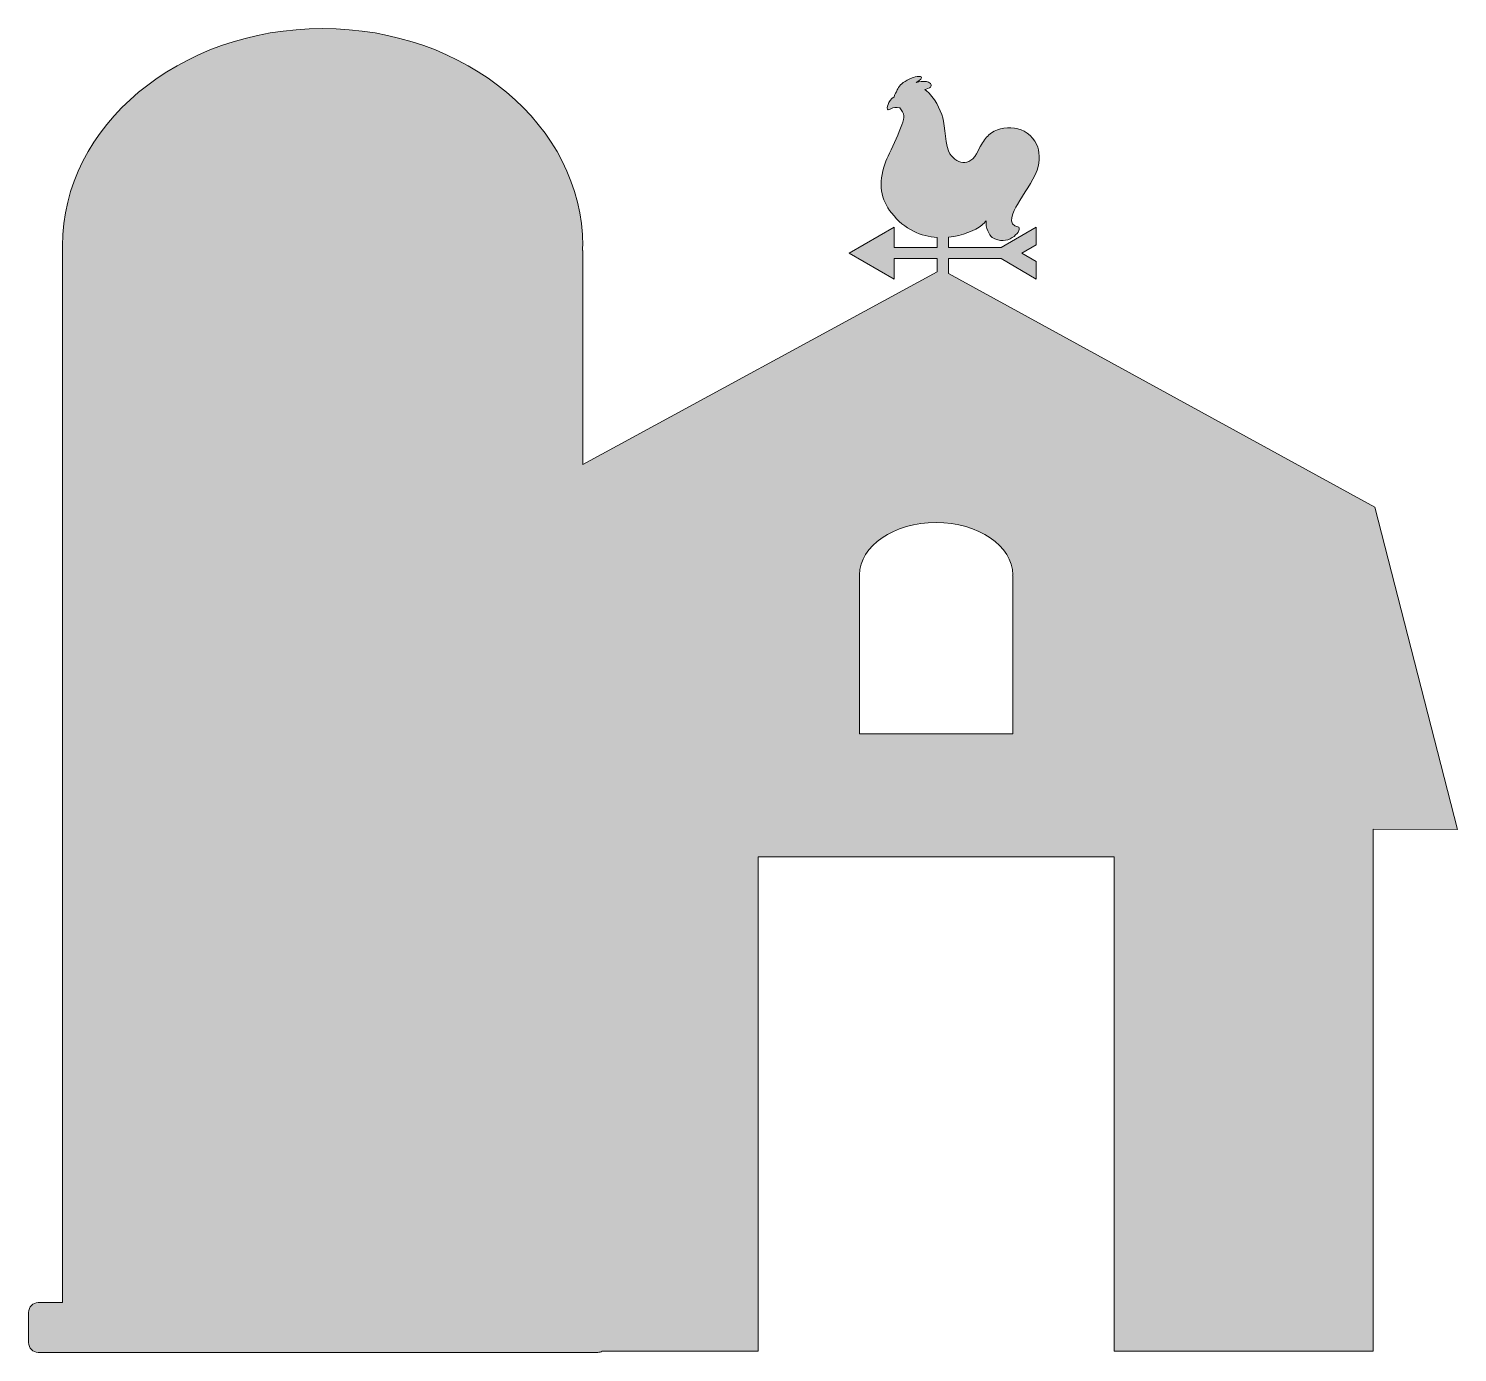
# Model space of a CAD drawing. Header units: inches. Extents: x 0 to 102, y 0 to 94.
import ezdxf

# ---------------------------------------------------------------- set-up
doc = ezdxf.new("R2010")
doc.units = ezdxf.units.IN
doc.header["$MEASUREMENT"] = 0
doc.layers.add('Layer 1', color=7, linetype='Continuous')

msp = doc.modelspace()

# ---------------------------------------------------------------- hatches: boundary and pattern name
at = {"layer": 'Layer 1', "true_color": 0xd04d36}
h = msp.add_hatch(color=13, dxfattribs=at)
h.dxf.hatch_style = 2
edge = h.paths.add_edge_path()
edge.add_spline(control_points=[(95.72, 60.08), (95.72, 60.08), (65.41, 76.67), (65.41, 76.67), (65.41, 76.67), (65.41, 77.73), (65.41, 77.73), (65.41, 77.73), (69.15, 77.73), (69.15, 77.73), (69.15, 77.73), (71.65, 76.28), (71.65, 76.28), (71.65, 76.28), (71.65, 77.52), (71.65, 77.52), (71.65, 77.52), (70.62, 78.12), (70.62, 78.12), (70.62, 78.12), (71.65, 78.72), (71.65, 78.72), (71.65, 78.72), (71.65, 79.96), (71.65, 79.96), (71.65, 79.96), (69.16, 78.52), (69.16, 78.52), (69.16, 78.52), (65.41, 78.52), (65.41, 78.52), (65.41, 78.52), (65.41, 79.26), (65.41, 79.26), (66.42, 79.36), (67.3, 79.74), (67.78, 80.11), (67.9, 80.2), (67.99, 80.32), (68.1, 80.42), (68.01, 79.96), (68.31, 79.38), (68.52, 79.24), (69.57, 78.54), (70.63, 79.65), (70.42, 79.96), (69.45, 80.11), (70.06, 81.14), (70.31, 81.57), (70.78, 82.38), (71.38, 83.13), (71.71, 84.02), (71.96, 84.69), (71.88, 85.41), (71.69, 85.82), (71.04, 87.25), (69.22, 87.33), (68.28, 86.52), (68.06, 86.33), (67.86, 86.04), (67.69, 85.73), (67.67, 85.71), (67.64, 85.69), (67.63, 85.66), (67.08, 84.14), (66.07, 84.4), (65.51, 85.17), (65.19, 85.63), (65.15, 87.21), (65, 87.74), (64.84, 88.35), (64.41, 89.2), (63.82, 89.68), (63.79, 89.7), (63.76, 89.72), (63.72, 89.74), (64, 89.8), (64.45, 90), (63.99, 90.27), (63.83, 90.35), (63.47, 90.31), (63.3, 90.3), (63.24, 90.29), (63.18, 90.28), (63.12, 90.25), (63.23, 90.34), (63.46, 90.42), (63.49, 90.58), (63.54, 90.81), (62.85, 90.59), (62.77, 90.56), (62.57, 90.46), (62.38, 90.37), (62.2, 90.24), (61.9, 90.03), (61.75, 89.74), (61.71, 89.58), (61.61, 89.46), (61.56, 89.35), (61.55, 89.24), (61.08, 88.93), (61.01, 88.38), (61.09, 88.32), (61.18, 88.25), (61.4, 88.58), (61.96, 88.45), (62.09, 88.27), (62.22, 88.08), (62.24, 87.87), (62.3, 87.39), (61.15, 85.14), (60.91, 84.51), (60.37, 83.03), (60.63, 81.92), (61.36, 80.98), (62.3, 79.78), (63.48, 79.31), (64.6, 79.24), (64.6, 79.24), (64.6, 78.52), (64.6, 78.52), (64.6, 78.52), (61.54, 78.52), (61.54, 78.52), (61.54, 78.52), (61.54, 79.96), (61.54, 79.96), (61.54, 79.96), (58.36, 78.12), (58.36, 78.12), (58.36, 78.12), (61.54, 76.28), (61.54, 76.28), (61.54, 76.28), (61.54, 77.73), (61.54, 77.73), (61.54, 77.73), (64.6, 77.73), (64.6, 77.73), (64.6, 77.73), (64.6, 76.79), (64.6, 76.79), (64.6, 76.79), (39.4, 63.11), (39.4, 63.11), (39.4, 63.11), (39.4, 78.32), (39.4, 78.32), (39.4, 78.32), (39.39, 78.32), (39.39, 78.32), (39.39, 78.43), (39.4, 78.53), (39.4, 78.64), (39.4, 87.17), (31.12, 94.08), (20.91, 94.08), (10.69, 94.08), (2.41, 87.17), (2.41, 78.64), (2.41, 78.53), (2.42, 78.43), (2.42, 78.32), (2.42, 78.32), (2.41, 78.32), (2.41, 78.32), (2.41, 78.32), (2.41, 3.54), (2.41, 3.54), (2.41, 3.54), (0.69, 3.54), (0.69, 3.54), (0.31, 3.54), (0, 3.23), (0, 2.84), (0, 2.84), (0, 0.7), (0, 0.7), (0, 0.31), (0.31, 0), (0.69, 0), (0.69, 0), (40.47, 0), (40.47, 0), (40.59, 0), (40.7, 0.03), (40.79, 0.08), (40.79, 0.08), (51.87, 0.08), (51.87, 0.08), (51.87, 0.08), (51.87, 35.22), (51.87, 35.22), (51.87, 35.22), (77.2, 35.22), (77.2, 35.22), (77.2, 35.22), (77.2, 0.08), (77.2, 0.08), (77.2, 0.08), (95.62, 0.08), (95.62, 0.08), (95.62, 0.08), (95.62, 37.19), (95.62, 37.19), (95.62, 37.19), (101.6, 37.15), (101.6, 37.15), (101.6, 37.15), (95.72, 60.08), (95.72, 60.08)], knot_values=[0, 0, 0, 0, 1, 1, 1, 2, 2, 2, 3, 3, 3, 4, 4, 4, 5, 5, 5, 6, 6, 6, 7, 7, 7, 8, 8, 8, 9, 9, 9, 10, 10, 10, 11, 11, 11, 12, 12, 12, 13, 13, 13, 14, 14, 14, 15, 15, 15, 16, 16, 16, 17, 17, 17, 18, 18, 18, 19, 19, 19, 20, 20, 20, 21, 21, 21, 22, 22, 22, 23, 23, 23, 24, 24, 24, 25, 25, 25, 26, 26, 26, 27, 27, 27, 28, 28, 28, 29, 29, 29, 30, 30, 30, 31, 31, 31, 32, 32, 32, 33, 33, 33, 34, 34, 34, 35, 35, 35, 36, 36, 36, 37, 37, 37, 38, 38, 38, 39, 39, 39, 40, 40, 40, 41, 41, 41, 42, 42, 42, 43, 43, 43, 44, 44, 44, 45, 45, 45, 46, 46, 46, 47, 47, 47, 48, 48, 48, 49, 49, 49, 50, 50, 50, 51, 51, 51, 52, 52, 52, 53, 53, 53, 54, 54, 54, 55, 55, 55, 56, 56, 56, 57, 57, 57, 58, 58, 58, 59, 59, 59, 60, 60, 60, 61, 61, 61, 62, 62, 62, 63, 63, 63, 64, 64, 64, 65, 65, 65, 66, 66, 66, 67, 67, 67, 68, 68, 68, 69, 69, 69, 70, 70, 70, 70], degree=3, periodic=1)
edge = h.paths.add_edge_path()
edge.add_spline(control_points=[(69.98, 55.19), (69.98, 55.19), (69.98, 43.96), (69.98, 43.96), (69.98, 43.96), (59.09, 43.96), (59.09, 43.96), (59.09, 43.96), (59.09, 55.19), (59.09, 55.19), (59.09, 55.19), (59.09, 55.19), (59.09, 55.19), (59.09, 55.22), (59.09, 55.24), (59.09, 55.27), (59.09, 57.32), (61.53, 58.98), (64.53, 58.98), (67.54, 58.98), (69.98, 57.32), (69.98, 55.27), (69.98, 55.24), (69.97, 55.22), (69.97, 55.19), (69.97, 55.19), (69.98, 55.19), (69.98, 55.19)], knot_values=[0, 0, 0, 0, 1, 1, 1, 2, 2, 2, 3, 3, 3, 4, 4, 4, 5, 5, 5, 6, 6, 6, 7, 7, 7, 8, 8, 8, 9, 9, 9, 9], degree=3, periodic=1)

# ---------------------------------------------------------------- linework, layer by layer
at = {"layer": 'Layer 1', "lineweight": 0}
for points, knots in [([(95.72, 60.08), (95.72, 60.08), (65.41, 76.67), (65.41, 76.67), (65.41, 76.67), (65.41, 77.73), (65.41, 77.73), (65.41, 77.73), (69.15, 77.73), (69.15, 77.73), (69.15, 77.73), (71.65, 76.28), (71.65, 76.28), (71.65, 76.28), (71.65, 77.52), (71.65, 77.52), (71.65, 77.52), (70.62, 78.12), (70.62, 78.12), (70.62, 78.12), (71.65, 78.72), (71.65, 78.72), (71.65, 78.72), (71.65, 79.96), (71.65, 79.96), (71.65, 79.96), (69.16, 78.52), (69.16, 78.52), (69.16, 78.52), (65.41, 78.52), (65.41, 78.52), (65.41, 78.52), (65.41, 79.26), (65.41, 79.26), (66.42, 79.36), (67.3, 79.74), (67.78, 80.11), (67.9, 80.2), (67.99, 80.32), (68.1, 80.42), (68.01, 79.96), (68.31, 79.38), (68.52, 79.24), (69.57, 78.54), (70.63, 79.65), (70.42, 79.96), (69.45, 80.11), (70.06, 81.14), (70.31, 81.57), (70.78, 82.38), (71.38, 83.13), (71.71, 84.02), (71.96, 84.69), (71.88, 85.41), (71.69, 85.82), (71.04, 87.25), (69.22, 87.33), (68.28, 86.52), (68.06, 86.33), (67.86, 86.04), (67.69, 85.73), (67.67, 85.71), (67.64, 85.69), (67.63, 85.66), (67.08, 84.14), (66.07, 84.4), (65.51, 85.17), (65.19, 85.63), (65.15, 87.21), (65, 87.74), (64.84, 88.35), (64.41, 89.2), (63.82, 89.68), (63.79, 89.7), (63.76, 89.72), (63.72, 89.74), (64, 89.8), (64.45, 90), (63.99, 90.27), (63.83, 90.35), (63.47, 90.31), (63.3, 90.3), (63.24, 90.29), (63.18, 90.28), (63.12, 90.25), (63.23, 90.34), (63.46, 90.42), (63.49, 90.58), (63.54, 90.81), (62.85, 90.59), (62.77, 90.56), (62.57, 90.46), (62.38, 90.37), (62.2, 90.24), (61.9, 90.03), (61.75, 89.74), (61.71, 89.58), (61.61, 89.46), (61.56, 89.35), (61.55, 89.24), (61.08, 88.93), (61.01, 88.38), (61.09, 88.32), (61.18, 88.25), (61.4, 88.58), (61.96, 88.45), (62.09, 88.27), (62.22, 88.08), (62.24, 87.87), (62.3, 87.39), (61.15, 85.14), (60.91, 84.51), (60.37, 83.03), (60.63, 81.92), (61.36, 80.98), (62.3, 79.78), (63.48, 79.31), (64.6, 79.24), (64.6, 79.24), (64.6, 78.52), (64.6, 78.52), (64.6, 78.52), (61.54, 78.52), (61.54, 78.52), (61.54, 78.52), (61.54, 79.96), (61.54, 79.96), (61.54, 79.96), (58.36, 78.12), (58.36, 78.12), (58.36, 78.12), (61.54, 76.28), (61.54, 76.28), (61.54, 76.28), (61.54, 77.73), (61.54, 77.73), (61.54, 77.73), (64.6, 77.73), (64.6, 77.73), (64.6, 77.73), (64.6, 76.79), (64.6, 76.79), (64.6, 76.79), (39.4, 63.11), (39.4, 63.11), (39.4, 63.11), (39.4, 78.32), (39.4, 78.32), (39.4, 78.32), (39.39, 78.32), (39.39, 78.32), (39.39, 78.43), (39.4, 78.53), (39.4, 78.64), (39.4, 87.17), (31.12, 94.08), (20.91, 94.08), (10.69, 94.08), (2.41, 87.17), (2.41, 78.64), (2.41, 78.53), (2.42, 78.43), (2.42, 78.32), (2.42, 78.32), (2.41, 78.32), (2.41, 78.32), (2.41, 78.32), (2.41, 3.54), (2.41, 3.54), (2.41, 3.54), (0.69, 3.54), (0.69, 3.54), (0.31, 3.54), (0, 3.23), (0, 2.84), (0, 2.84), (0, 0.7), (0, 0.7), (0, 0.31), (0.31, 0), (0.69, 0), (0.69, 0), (40.47, 0), (40.47, 0), (40.59, 0), (40.7, 0.03), (40.79, 0.08), (40.79, 0.08), (51.87, 0.08), (51.87, 0.08), (51.87, 0.08), (51.87, 35.22), (51.87, 35.22), (51.87, 35.22), (77.2, 35.22), (77.2, 35.22), (77.2, 35.22), (77.2, 0.08), (77.2, 0.08), (77.2, 0.08), (95.62, 0.08), (95.62, 0.08), (95.62, 0.08), (95.62, 37.19), (95.62, 37.19), (95.62, 37.19), (101.6, 37.15), (101.6, 37.15), (101.6, 37.15), (95.72, 60.08), (95.72, 60.08)], [0, 0, 0, 0, 1, 1, 1, 2, 2, 2, 3, 3, 3, 4, 4, 4, 5, 5, 5, 6, 6, 6, 7, 7, 7, 8, 8, 8, 9, 9, 9, 10, 10, 10, 11, 11, 11, 12, 12, 12, 13, 13, 13, 14, 14, 14, 15, 15, 15, 16, 16, 16, 17, 17, 17, 18, 18, 18, 19, 19, 19, 20, 20, 20, 21, 21, 21, 22, 22, 22, 23, 23, 23, 24, 24, 24, 25, 25, 25, 26, 26, 26, 27, 27, 27, 28, 28, 28, 29, 29, 29, 30, 30, 30, 31, 31, 31, 32, 32, 32, 33, 33, 33, 34, 34, 34, 35, 35, 35, 36, 36, 36, 37, 37, 37, 38, 38, 38, 39, 39, 39, 40, 40, 40, 41, 41, 41, 42, 42, 42, 43, 43, 43, 44, 44, 44, 45, 45, 45, 46, 46, 46, 47, 47, 47, 48, 48, 48, 49, 49, 49, 50, 50, 50, 51, 51, 51, 52, 52, 52, 53, 53, 53, 54, 54, 54, 55, 55, 55, 56, 56, 56, 57, 57, 57, 58, 58, 58, 59, 59, 59, 60, 60, 60, 61, 61, 61, 62, 62, 62, 63, 63, 63, 64, 64, 64, 65, 65, 65, 66, 66, 66, 67, 67, 67, 68, 68, 68, 69, 69, 69, 70, 70, 70, 70]), ([(69.98, 55.19), (69.98, 55.19), (69.98, 43.96), (69.98, 43.96), (69.98, 43.96), (59.09, 43.96), (59.09, 43.96), (59.09, 43.96), (59.09, 55.19), (59.09, 55.19), (59.09, 55.19), (59.09, 55.19), (59.09, 55.19), (59.09, 55.22), (59.09, 55.24), (59.09, 55.27), (59.09, 57.32), (61.53, 58.98), (64.53, 58.98), (67.54, 58.98), (69.98, 57.32), (69.98, 55.27), (69.98, 55.24), (69.97, 55.22), (69.97, 55.19), (69.97, 55.19), (69.98, 55.19), (69.98, 55.19)], [0, 0, 0, 0, 1, 1, 1, 2, 2, 2, 3, 3, 3, 4, 4, 4, 5, 5, 5, 6, 6, 6, 7, 7, 7, 8, 8, 8, 9, 9, 9, 9])]:
    msp.add_open_spline(points, degree=3, knots=knots, dxfattribs=at)

doc.saveas('drawing.dxf')
